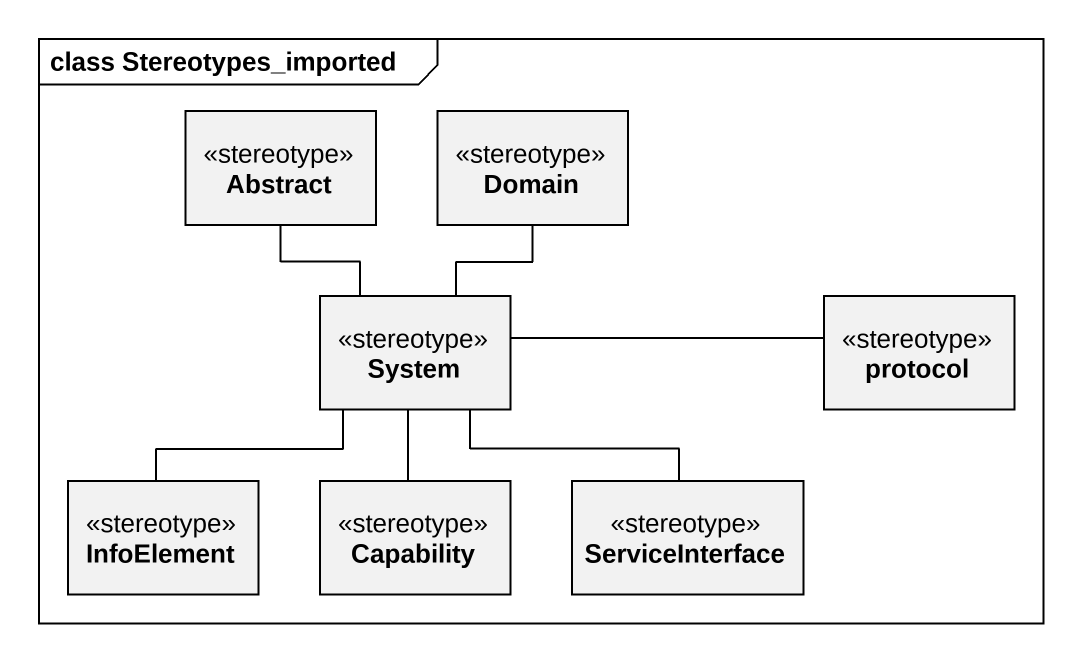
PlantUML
@startuml
mainframe class Stereotypes_imported
hide circle
hide empty members
class "Abstract" as Abstract_ <<stereotype>>
class Domain <<stereotype>>
class System <<stereotype>>
class "protocol" as protocol_ <<stereotype>>
class InfoElement <<stereotype>>
class Capability <<stereotype>>
class ServiceInterface <<stereotype>>
System -up- Abstract_
System -up- Domain
protocol_ -left- System
InfoElement -up- System
Capability -up- System
ServiceInterface -up- System
@enduml
